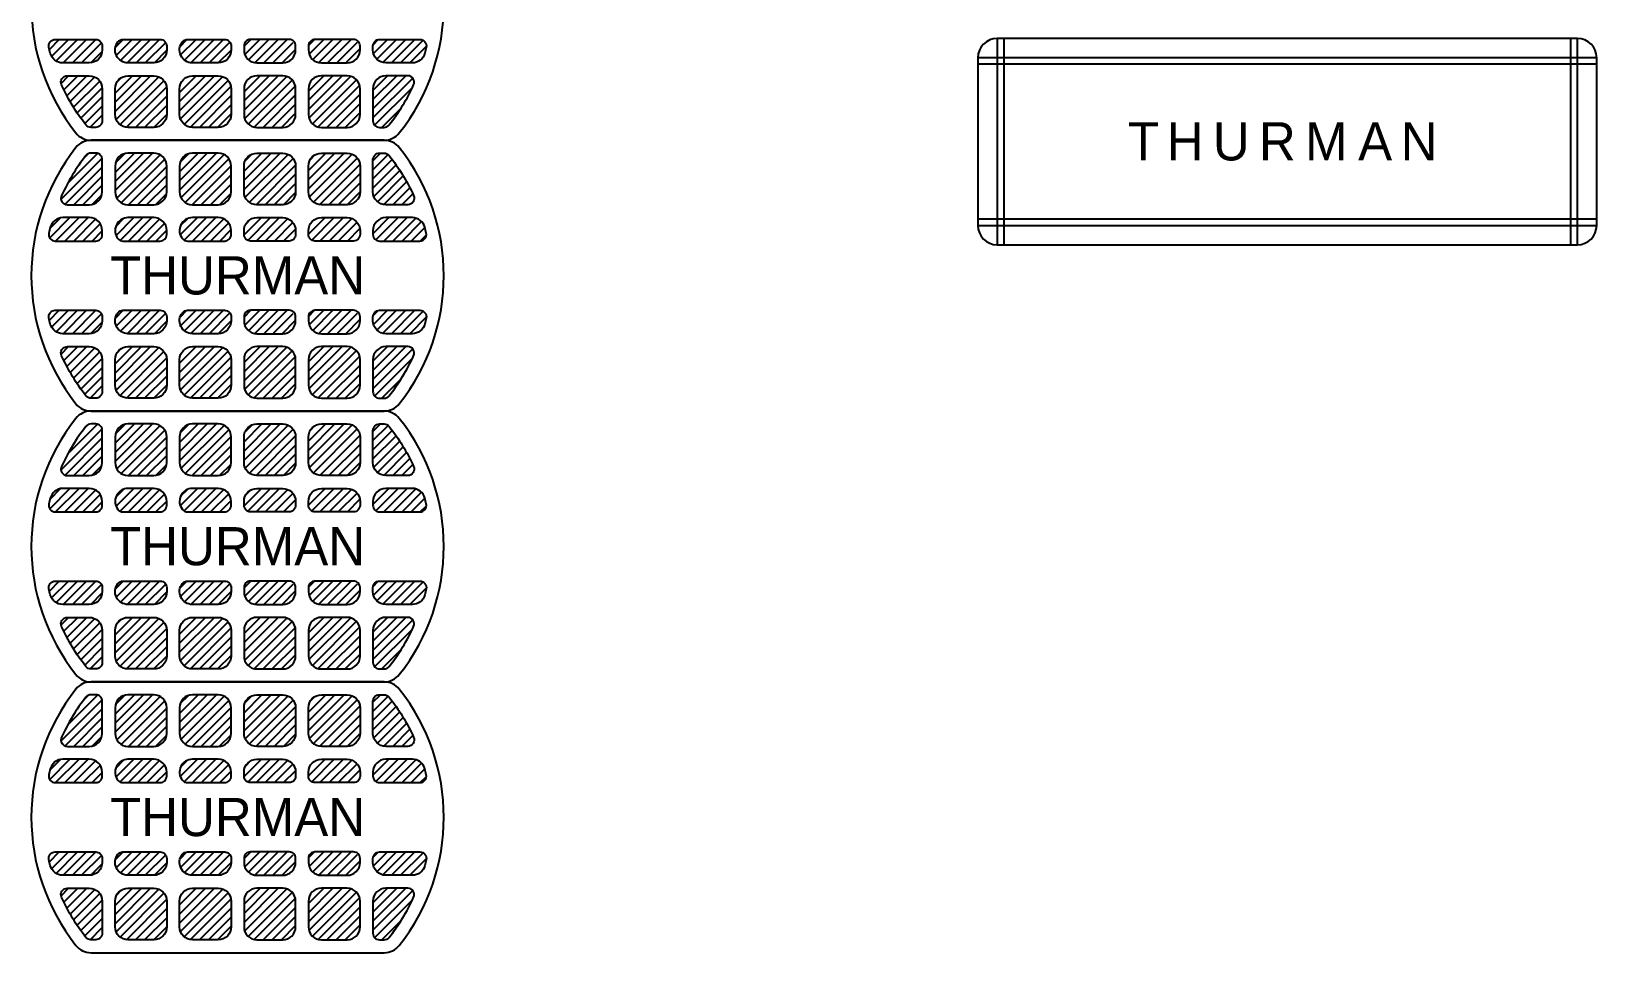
# Model space of a CAD drawing. Header units: inches. Extents: x 0.7 to 8.29, y 0.71 to 9.9.
# Drawn here: x 0.7 to 8.29, y 0.71 to 5.18 of the extents above; entities that cross this region are included whole.
import ezdxf

# ---------------------------------------------------------------- set-up
doc = ezdxf.new("R2010")
doc.units = ezdxf.units.IN
doc.header["$MEASUREMENT"] = 0
doc.styles.get("Standard").update_dxf_attribs({"font": 'arial.ttf'})
pattern_1 = [(45, (56.86347, -24.090144), (-0.022097087, 0.022097087), [])]
pattern_2 = [(45, (56.86347, -22.777644), (-0.022097087, 0.022097087), [])]
pattern_3 = [(45, (56.86347, -21.465144), (-0.022097087, 0.022097087), [])]
pattern_4 = [(45, (56.86347, -20.152644), (-0.022097087, 0.022097087), [])]

msp = doc.modelspace()

# ---------------------------------------------------------------- hatches: boundary and pattern name
at = {"true_color": 0xf8991e}
h = msp.add_hatch(dxfattribs=at)
h.set_pattern_fill('ANSI31', color=30, scale=0.25)
h.set_pattern_definition(pattern_4)
h.paths.add_polyline_path([(1.0424, 4.741, -0.414214), (1.0112, 4.7097), (0.9881, 4.7097, -0.229184), (0.9636, 4.7216, -0.060826), (0.8452, 4.9155, -0.545463), (0.8737, 4.9597), (0.9799, 4.9597, -0.414214), (1.0424, 4.8972)])
h.paths.add_polyline_path([(1.3549, 4.7722, -0.414214), (1.2924, 4.7097), (1.1674, 4.7097, -0.414214), (1.1049, 4.7722), (1.1049, 4.8972, -0.414214), (1.1674, 4.9597), (1.2924, 4.9597, -0.414214), (1.3549, 4.8972)])
h.paths.add_polyline_path([(1.6674, 4.7722, -0.414214), (1.6049, 4.7097), (1.4799, 4.7097, -0.414214), (1.4174, 4.7722), (1.4174, 4.8972, -0.414214), (1.4799, 4.9597), (1.6049, 4.9597, -0.414214), (1.6674, 4.8972)])
h.paths.add_polyline_path([(1.6049, 5.0222), (1.4799, 5.0222, -0.630666), (1.4313, 5.124, -0.226493), (1.4556, 5.1356), (1.6362, 5.1356, -0.414214), (1.6674, 5.1044), (1.6674, 5.0847, -0.414214)])
h.paths.add_polyline_path([(1.2924, 5.0222), (1.1674, 5.0222, -0.630666), (1.1188, 5.124, -0.226493), (1.1431, 5.1356), (1.3237, 5.1356, -0.414214), (1.3549, 5.1044), (1.3549, 5.0847, -0.414214)])
h.paths.add_polyline_path([(1.0424, 5.0847, -0.414214), (0.9799, 5.0222), (0.8515, 5.0222, -0.341999), (0.7909, 5.0691, -0.007793), (0.7841, 5.0975, -0.480684), (0.8146, 5.1356), (1.0112, 5.1356, -0.414214), (1.0424, 5.1044)])
h = msp.add_hatch(dxfattribs=at)
h.set_pattern_fill('ANSI31', color=30, scale=0.25)
h.set_pattern_definition(pattern_4)
h.paths.add_polyline_path([(2.3549, 4.741, 0.414214), (2.3862, 4.7097), (2.4092, 4.7097, 0.229184), (2.4337, 4.7216, 0.060826), (2.5521, 4.9155, 0.545463), (2.5237, 4.9597), (2.4174, 4.9597, 0.414214), (2.3549, 4.8972)])
h.paths.add_polyline_path([(2.0424, 4.7722, 0.414214), (2.1049, 4.7097), (2.2299, 4.7097, 0.414214), (2.2924, 4.7722), (2.2924, 4.8972, 0.414214), (2.2299, 4.9597), (2.1049, 4.9597, 0.414214), (2.0424, 4.8972)])
h.paths.add_polyline_path([(1.7299, 4.7722, 0.414214), (1.7924, 4.7097), (1.9174, 4.7097, 0.414214), (1.9799, 4.7722), (1.9799, 4.8972, 0.414214), (1.9174, 4.9597), (1.7924, 4.9597, 0.414214), (1.7299, 4.8972)])
h.paths.add_polyline_path([(1.7924, 5.0222), (1.9174, 5.0222, 0.630666), (1.966, 5.124, 0.226493), (1.9417, 5.1356), (1.7612, 5.1356, 0.414214), (1.7299, 5.1044), (1.7299, 5.0847, 0.414214)])
h.paths.add_polyline_path([(2.1049, 5.0222), (2.2299, 5.0222, 0.630666), (2.2785, 5.124, 0.226493), (2.2542, 5.1356), (2.0737, 5.1356, 0.414214), (2.0424, 5.1044), (2.0424, 5.0847, 0.414214)])
h.paths.add_polyline_path([(2.3549, 5.0847, 0.414214), (2.4174, 5.0222), (2.5459, 5.0222, 0.341999), (2.6064, 5.0691, 0.007793), (2.6133, 5.0975, 0.480684), (2.5828, 5.1356), (2.3862, 5.1356, 0.414214), (2.3549, 5.1044)])
h = msp.add_hatch(dxfattribs=at)
h.set_pattern_fill('ANSI31', color=30, scale=0.25)
h.set_pattern_definition(pattern_3)
h.paths.add_polyline_path([(1.0424, 4.5535, 0.529711), (0.9997, 4.5825, 0.331087), (0.9636, 4.5729, 0.060826), (0.8452, 4.3789, 0.545463), (0.8737, 4.3347), (0.9799, 4.3347, 0.414214), (1.0424, 4.3972)])
h.paths.add_polyline_path([(1.1674, 4.5847, 0.414214), (1.1049, 4.5222), (1.1049, 4.3972, 0.414214), (1.1674, 4.3347), (1.2924, 4.3347, 0.414214), (1.3549, 4.3972), (1.3549, 4.5222, 0.414214), (1.2924, 4.5847)])
h.paths.add_polyline_path([(1.6674, 4.5222, 0.414214), (1.6049, 4.5847), (1.4799, 4.5847, 0.414214), (1.4174, 4.5222), (1.4174, 4.3972, 0.414214), (1.4799, 4.3347), (1.6049, 4.3347, 0.414214), (1.6674, 4.3972)])
h.paths.add_polyline_path([(1.4799, 4.2722, 0.630666), (1.4313, 4.1704, 0.226493), (1.4556, 4.1588), (1.6362, 4.1588, 0.493444), (1.6664, 4.1982, 0.469659), (1.6049, 4.2722)])
h.paths.add_polyline_path([(1.3237, 4.1588, 0.493444), (1.3539, 4.1982, 0.469659), (1.2924, 4.2722), (1.1674, 4.2722, 0.630666), (1.1188, 4.1704, 0.226493), (1.1431, 4.1588)])
h.paths.add_polyline_path([(1.0112, 4.1588, 0.493444), (1.0414, 4.1982, 0.469659), (0.9799, 4.2722), (0.8515, 4.2722, 0.422211), (0.789, 4.208, 0.607091), (0.8146, 4.1588)])
h = msp.add_hatch(dxfattribs=at)
h.set_pattern_fill('ANSI31', color=30, scale=0.25)
h.set_pattern_definition(pattern_3)
h.paths.add_polyline_path([(2.3549, 4.5535, -0.414214), (2.3862, 4.5847), (2.4092, 4.5847, -0.229184), (2.4337, 4.5729, -0.060826), (2.5521, 4.3789, -0.545463), (2.5237, 4.3347), (2.4174, 4.3347, -0.414214), (2.3549, 4.3972)])
h.paths.add_polyline_path([(2.0424, 4.5222, -0.414214), (2.1049, 4.5847), (2.2299, 4.5847, -0.414214), (2.2924, 4.5222), (2.2924, 4.3972, -0.414214), (2.2299, 4.3347), (2.1049, 4.3347, -0.414214), (2.0424, 4.3972)])
h.paths.add_polyline_path([(1.7299, 4.5222, -0.414214), (1.7924, 4.5847), (1.9174, 4.5847, -0.414214), (1.9799, 4.5222), (1.9799, 4.3972, -0.414214), (1.9174, 4.3347), (1.7924, 4.3347, -0.414214), (1.7299, 4.3972)])
h.paths.add_polyline_path([(1.7924, 4.2722), (1.9174, 4.2722, -0.630666), (1.966, 4.1704, -0.226493), (1.9417, 4.1588), (1.7612, 4.1588, -0.414214), (1.7299, 4.1901), (1.7299, 4.2097, -0.414214)])
h.paths.add_polyline_path([(2.1049, 4.2722), (2.2299, 4.2722, -0.630666), (2.2785, 4.1704, -0.226493), (2.2542, 4.1588), (2.0737, 4.1588, -0.414214), (2.0424, 4.1901), (2.0424, 4.2097, -0.414214)])
h.paths.add_polyline_path([(2.3549, 4.2097, -0.414214), (2.4174, 4.2722), (2.5459, 4.2722, -0.341999), (2.6064, 4.2253, -0.007793), (2.6133, 4.1969, -0.480684), (2.5828, 4.1588), (2.3862, 4.1588, -0.414214), (2.3549, 4.1901)])
h = msp.add_hatch(dxfattribs=at)
h.set_pattern_fill('ANSI31', color=30, scale=0.25)
h.set_pattern_definition(pattern_3)
h.paths.add_polyline_path([(1.0424, 3.4285, -0.414214), (1.0112, 3.3972), (0.9881, 3.3972, -0.229184), (0.9636, 3.4091, -0.060826), (0.8452, 3.603, -0.545463), (0.8737, 3.6472), (0.9799, 3.6472, -0.414214), (1.0424, 3.5847)])
h.paths.add_polyline_path([(1.3549, 3.4597, -0.414214), (1.2924, 3.3972), (1.1674, 3.3972, -0.414214), (1.1049, 3.4597), (1.1049, 3.5847, -0.414214), (1.1674, 3.6472), (1.2924, 3.6472, -0.414214), (1.3549, 3.5847)])
h.paths.add_polyline_path([(1.6674, 3.4597, -0.414214), (1.6049, 3.3972), (1.4799, 3.3972, -0.414214), (1.4174, 3.4597), (1.4174, 3.5847, -0.414214), (1.4799, 3.6472), (1.6049, 3.6472, -0.414214), (1.6674, 3.5847)])
h.paths.add_polyline_path([(1.6049, 3.7097), (1.4799, 3.7097, -0.630666), (1.4313, 3.8115, -0.226493), (1.4556, 3.8231), (1.6362, 3.8231, -0.414214), (1.6674, 3.7919), (1.6674, 3.7722, -0.414214)])
h.paths.add_polyline_path([(1.2924, 3.7097), (1.1674, 3.7097, -0.630666), (1.1188, 3.8115, -0.226493), (1.1431, 3.8231), (1.3237, 3.8231, -0.414214), (1.3549, 3.7919), (1.3549, 3.7722, -0.414214)])
h.paths.add_polyline_path([(1.0424, 3.7722, -0.414214), (0.9799, 3.7097), (0.8515, 3.7097, -0.341999), (0.7909, 3.7566, -0.007793), (0.7841, 3.785, -0.480684), (0.8146, 3.8231), (1.0112, 3.8231, -0.414214), (1.0424, 3.7919)])
h = msp.add_hatch(dxfattribs=at)
h.set_pattern_fill('ANSI31', color=30, scale=0.25)
h.set_pattern_definition(pattern_3)
h.paths.add_polyline_path([(2.3549, 3.4285, 0.414214), (2.3862, 3.3972), (2.4092, 3.3972, 0.229184), (2.4337, 3.4091, 0.060826), (2.5521, 3.603, 0.545463), (2.5237, 3.6472), (2.4174, 3.6472, 0.414214), (2.3549, 3.5847)])
h.paths.add_polyline_path([(2.0424, 3.4597, 0.414214), (2.1049, 3.3972), (2.2299, 3.3972, 0.414214), (2.2924, 3.4597), (2.2924, 3.5847, 0.414214), (2.2299, 3.6472), (2.1049, 3.6472, 0.414214), (2.0424, 3.5847)])
h.paths.add_polyline_path([(1.7299, 3.4597, 0.414214), (1.7924, 3.3972), (1.9174, 3.3972, 0.414214), (1.9799, 3.4597), (1.9799, 3.5847, 0.414214), (1.9174, 3.6472), (1.7924, 3.6472, 0.414214), (1.7299, 3.5847)])
h.paths.add_polyline_path([(1.7924, 3.7097), (1.9174, 3.7097, 0.630666), (1.966, 3.8115, 0.226493), (1.9417, 3.8231), (1.7612, 3.8231, 0.414214), (1.7299, 3.7919), (1.7299, 3.7722, 0.414214)])
h.paths.add_polyline_path([(2.1049, 3.7097), (2.2299, 3.7097, 0.630666), (2.2785, 3.8115, 0.226493), (2.2542, 3.8231), (2.0737, 3.8231, 0.414214), (2.0424, 3.7919), (2.0424, 3.7722, 0.414214)])
h.paths.add_polyline_path([(2.3549, 3.7722, 0.414214), (2.4174, 3.7097), (2.5459, 3.7097, 0.341999), (2.6064, 3.7566, 0.007793), (2.6133, 3.785, 0.480684), (2.5828, 3.8231), (2.3862, 3.8231, 0.414214), (2.3549, 3.7919)])
h = msp.add_hatch(dxfattribs=at)
h.set_pattern_fill('ANSI31', color=30, scale=0.25)
h.set_pattern_definition(pattern_2)
h.paths.add_polyline_path([(1.0424, 3.241, 0.529711), (0.9997, 3.27, 0.331087), (0.9636, 3.2604, 0.060826), (0.8452, 3.0664, 0.545463), (0.8737, 3.0222), (0.9799, 3.0222, 0.414214), (1.0424, 3.0847)])
h.paths.add_polyline_path([(1.1674, 3.2722, 0.414214), (1.1049, 3.2097), (1.1049, 3.0847, 0.414214), (1.1674, 3.0222), (1.2924, 3.0222, 0.414214), (1.3549, 3.0847), (1.3549, 3.2097, 0.414214), (1.2924, 3.2722)])
h.paths.add_polyline_path([(1.6674, 3.2097, 0.414214), (1.6049, 3.2722), (1.4799, 3.2722, 0.414214), (1.4174, 3.2097), (1.4174, 3.0847, 0.414214), (1.4799, 3.0222), (1.6049, 3.0222, 0.414214), (1.6674, 3.0847)])
h.paths.add_polyline_path([(1.4799, 2.9597, 0.630666), (1.4313, 2.8579, 0.226493), (1.4556, 2.8463), (1.6362, 2.8463, 0.493444), (1.6664, 2.8857, 0.469659), (1.6049, 2.9597)])
h.paths.add_polyline_path([(1.3237, 2.8463, 0.493444), (1.3539, 2.8857, 0.469659), (1.2924, 2.9597), (1.1674, 2.9597, 0.630666), (1.1188, 2.8579, 0.226493), (1.1431, 2.8463)])
h.paths.add_polyline_path([(1.0112, 2.8463, 0.493444), (1.0414, 2.8857, 0.469659), (0.9799, 2.9597), (0.8515, 2.9597, 0.422211), (0.789, 2.8955, 0.607091), (0.8146, 2.8463)])
h = msp.add_hatch(dxfattribs=at)
h.set_pattern_fill('ANSI31', color=30, scale=0.25)
h.set_pattern_definition(pattern_2)
h.paths.add_polyline_path([(2.3549, 3.241, -0.414214), (2.3862, 3.2722), (2.4092, 3.2722, -0.229184), (2.4337, 3.2604, -0.060826), (2.5521, 3.0664, -0.545463), (2.5237, 3.0222), (2.4174, 3.0222, -0.414214), (2.3549, 3.0847)])
h.paths.add_polyline_path([(2.0424, 3.2097, -0.414214), (2.1049, 3.2722), (2.2299, 3.2722, -0.414214), (2.2924, 3.2097), (2.2924, 3.0847, -0.414214), (2.2299, 3.0222), (2.1049, 3.0222, -0.414214), (2.0424, 3.0847)])
h.paths.add_polyline_path([(1.7299, 3.2097, -0.414214), (1.7924, 3.2722), (1.9174, 3.2722, -0.414214), (1.9799, 3.2097), (1.9799, 3.0847, -0.414214), (1.9174, 3.0222), (1.7924, 3.0222, -0.414214), (1.7299, 3.0847)])
h.paths.add_polyline_path([(1.7924, 2.9597), (1.9174, 2.9597, -0.630666), (1.966, 2.8579, -0.226493), (1.9417, 2.8463), (1.7612, 2.8463, -0.414214), (1.7299, 2.8776), (1.7299, 2.8972, -0.414214)])
h.paths.add_polyline_path([(2.1049, 2.9597), (2.2299, 2.9597, -0.630666), (2.2785, 2.8579, -0.226493), (2.2542, 2.8463), (2.0737, 2.8463, -0.414214), (2.0424, 2.8776), (2.0424, 2.8972, -0.414214)])
h.paths.add_polyline_path([(2.3549, 2.8972, -0.414214), (2.4174, 2.9597), (2.5459, 2.9597, -0.341999), (2.6064, 2.9128, -0.007793), (2.6133, 2.8844, -0.480684), (2.5828, 2.8463), (2.3862, 2.8463, -0.414214), (2.3549, 2.8776)])
h = msp.add_hatch(dxfattribs=at)
h.set_pattern_fill('ANSI31', color=30, scale=0.25)
h.set_pattern_definition(pattern_2)
h.paths.add_polyline_path([(1.0424, 2.116, -0.414214), (1.0112, 2.0847), (0.9881, 2.0847, -0.229184), (0.9636, 2.0966, -0.060826), (0.8452, 2.2905, -0.545463), (0.8737, 2.3347), (0.9799, 2.3347, -0.414214), (1.0424, 2.2722)])
h.paths.add_polyline_path([(1.3549, 2.1472, -0.414214), (1.2924, 2.0847), (1.1674, 2.0847, -0.414214), (1.1049, 2.1472), (1.1049, 2.2722, -0.414214), (1.1674, 2.3347), (1.2924, 2.3347, -0.414214), (1.3549, 2.2722)])
h.paths.add_polyline_path([(1.6674, 2.1472, -0.414214), (1.6049, 2.0847), (1.4799, 2.0847, -0.414214), (1.4174, 2.1472), (1.4174, 2.2722, -0.414214), (1.4799, 2.3347), (1.6049, 2.3347, -0.414214), (1.6674, 2.2722)])
h.paths.add_polyline_path([(1.6049, 2.3972), (1.4799, 2.3972, -0.630666), (1.4313, 2.499, -0.226493), (1.4556, 2.5106), (1.6362, 2.5106, -0.414214), (1.6674, 2.4794), (1.6674, 2.4597, -0.414214)])
h.paths.add_polyline_path([(1.2924, 2.3972), (1.1674, 2.3972, -0.630666), (1.1188, 2.499, -0.226493), (1.1431, 2.5106), (1.3237, 2.5106, -0.414214), (1.3549, 2.4794), (1.3549, 2.4597, -0.414214)])
h.paths.add_polyline_path([(1.0424, 2.4597, -0.414214), (0.9799, 2.3972), (0.8515, 2.3972, -0.341999), (0.7909, 2.4441, -0.007793), (0.7841, 2.4725, -0.480684), (0.8146, 2.5106), (1.0112, 2.5106, -0.414214), (1.0424, 2.4794)])
h = msp.add_hatch(dxfattribs=at)
h.set_pattern_fill('ANSI31', color=30, scale=0.25)
h.set_pattern_definition(pattern_2)
h.paths.add_polyline_path([(2.3549, 2.116, 0.414214), (2.3862, 2.0847), (2.4092, 2.0847, 0.229184), (2.4337, 2.0966, 0.060826), (2.5521, 2.2905, 0.545463), (2.5237, 2.3347), (2.4174, 2.3347, 0.414214), (2.3549, 2.2722)])
h.paths.add_polyline_path([(2.0424, 2.1472, 0.414214), (2.1049, 2.0847), (2.2299, 2.0847, 0.414214), (2.2924, 2.1472), (2.2924, 2.2722, 0.414214), (2.2299, 2.3347), (2.1049, 2.3347, 0.414214), (2.0424, 2.2722)])
h.paths.add_polyline_path([(1.7299, 2.1472, 0.414214), (1.7924, 2.0847), (1.9174, 2.0847, 0.414214), (1.9799, 2.1472), (1.9799, 2.2722, 0.414214), (1.9174, 2.3347), (1.7924, 2.3347, 0.414214), (1.7299, 2.2722)])
h.paths.add_polyline_path([(1.7924, 2.3972), (1.9174, 2.3972, 0.630666), (1.966, 2.499, 0.226493), (1.9417, 2.5106), (1.7612, 2.5106, 0.414214), (1.7299, 2.4794), (1.7299, 2.4597, 0.414214)])
h.paths.add_polyline_path([(2.1049, 2.3972), (2.2299, 2.3972, 0.630666), (2.2785, 2.499, 0.226493), (2.2542, 2.5106), (2.0737, 2.5106, 0.414214), (2.0424, 2.4794), (2.0424, 2.4597, 0.414214)])
h.paths.add_polyline_path([(2.3549, 2.4597, 0.414214), (2.4174, 2.3972), (2.5459, 2.3972, 0.341999), (2.6064, 2.4441, 0.007793), (2.6133, 2.4725, 0.480684), (2.5828, 2.5106), (2.3862, 2.5106, 0.414214), (2.3549, 2.4794)])
h = msp.add_hatch(dxfattribs=at)
h.set_pattern_fill('ANSI31', color=30, scale=0.25)
h.set_pattern_definition(pattern_1)
h.paths.add_polyline_path([(1.0424, 1.9285, 0.529711), (0.9997, 1.9575, 0.331087), (0.9636, 1.9479, 0.060826), (0.8452, 1.7539, 0.545463), (0.8737, 1.7097), (0.9799, 1.7097, 0.414214), (1.0424, 1.7722)])
h.paths.add_polyline_path([(1.1674, 1.9597, 0.414214), (1.1049, 1.8972), (1.1049, 1.7722, 0.414214), (1.1674, 1.7097), (1.2924, 1.7097, 0.414214), (1.3549, 1.7722), (1.3549, 1.8972, 0.414214), (1.2924, 1.9597)])
h.paths.add_polyline_path([(1.6674, 1.8972, 0.414214), (1.6049, 1.9597), (1.4799, 1.9597, 0.414214), (1.4174, 1.8972), (1.4174, 1.7722, 0.414214), (1.4799, 1.7097), (1.6049, 1.7097, 0.414214), (1.6674, 1.7722)])
h.paths.add_polyline_path([(1.4799, 1.6472, 0.630666), (1.4313, 1.5454, 0.226493), (1.4556, 1.5338), (1.6362, 1.5338, 0.493444), (1.6664, 1.5732, 0.469659), (1.6049, 1.6472)])
h.paths.add_polyline_path([(1.3237, 1.5338, 0.493444), (1.3539, 1.5732, 0.469659), (1.2924, 1.6472), (1.1674, 1.6472, 0.630666), (1.1188, 1.5454, 0.226493), (1.1431, 1.5338)])
h.paths.add_polyline_path([(1.0112, 1.5338, 0.493444), (1.0414, 1.5732, 0.469659), (0.9799, 1.6472), (0.8515, 1.6472, 0.422211), (0.789, 1.583, 0.607091), (0.8146, 1.5338)])
h = msp.add_hatch(dxfattribs=at)
h.set_pattern_fill('ANSI31', color=30, scale=0.25)
h.set_pattern_definition(pattern_1)
h.paths.add_polyline_path([(2.3549, 1.9285, -0.414214), (2.3862, 1.9597), (2.4092, 1.9597, -0.229184), (2.4337, 1.9479, -0.060826), (2.5521, 1.7539, -0.545463), (2.5237, 1.7097), (2.4174, 1.7097, -0.414214), (2.3549, 1.7722)])
h.paths.add_polyline_path([(2.0424, 1.8972, -0.414214), (2.1049, 1.9597), (2.2299, 1.9597, -0.414214), (2.2924, 1.8972), (2.2924, 1.7722, -0.414214), (2.2299, 1.7097), (2.1049, 1.7097, -0.414214), (2.0424, 1.7722)])
h.paths.add_polyline_path([(1.7299, 1.8972, -0.414214), (1.7924, 1.9597), (1.9174, 1.9597, -0.414214), (1.9799, 1.8972), (1.9799, 1.7722, -0.414214), (1.9174, 1.7097), (1.7924, 1.7097, -0.414214), (1.7299, 1.7722)])
h.paths.add_polyline_path([(1.7924, 1.6472), (1.9174, 1.6472, -0.630666), (1.966, 1.5454, -0.226493), (1.9417, 1.5338), (1.7612, 1.5338, -0.414214), (1.7299, 1.5651), (1.7299, 1.5847, -0.414214)])
h.paths.add_polyline_path([(2.1049, 1.6472), (2.2299, 1.6472, -0.630666), (2.2785, 1.5454, -0.226493), (2.2542, 1.5338), (2.0737, 1.5338, -0.414214), (2.0424, 1.5651), (2.0424, 1.5847, -0.414214)])
h.paths.add_polyline_path([(2.3549, 1.5847, -0.414214), (2.4174, 1.6472), (2.5459, 1.6472, -0.341999), (2.6064, 1.6003, -0.007793), (2.6133, 1.5719, -0.480684), (2.5828, 1.5338), (2.3862, 1.5338, -0.414214), (2.3549, 1.5651)])
h = msp.add_hatch(dxfattribs=at)
h.set_pattern_fill('ANSI31', color=30, scale=0.25)
h.set_pattern_definition(pattern_1)
h.paths.add_polyline_path([(1.0424, 0.8035, -0.414214), (1.0112, 0.7722), (0.9881, 0.7722, -0.229184), (0.9636, 0.7841, -0.060826), (0.8452, 0.978, -0.545463), (0.8737, 1.0222), (0.9799, 1.0222, -0.414214), (1.0424, 0.9597)])
h.paths.add_polyline_path([(1.3549, 0.8347, -0.414214), (1.2924, 0.7722), (1.1674, 0.7722, -0.414214), (1.1049, 0.8347), (1.1049, 0.9597, -0.414214), (1.1674, 1.0222), (1.2924, 1.0222, -0.414214), (1.3549, 0.9597)])
h.paths.add_polyline_path([(1.6674, 0.8347, -0.414214), (1.6049, 0.7722), (1.4799, 0.7722, -0.414214), (1.4174, 0.8347), (1.4174, 0.9597, -0.414214), (1.4799, 1.0222), (1.6049, 1.0222, -0.414214), (1.6674, 0.9597)])
h.paths.add_polyline_path([(1.6049, 1.0847), (1.4799, 1.0847, -0.630666), (1.4313, 1.1865, -0.226493), (1.4556, 1.1981), (1.6362, 1.1981, -0.414214), (1.6674, 1.1669), (1.6674, 1.1472, -0.414214)])
h.paths.add_polyline_path([(1.2924, 1.0847), (1.1674, 1.0847, -0.630666), (1.1188, 1.1865, -0.226493), (1.1431, 1.1981), (1.3237, 1.1981, -0.414214), (1.3549, 1.1669), (1.3549, 1.1472, -0.414214)])
h.paths.add_polyline_path([(1.0424, 1.1472, -0.414214), (0.9799, 1.0847), (0.8515, 1.0847, -0.341999), (0.7909, 1.1316, -0.007793), (0.7841, 1.16, -0.480684), (0.8146, 1.1981), (1.0112, 1.1981, -0.414214), (1.0424, 1.1669)])
h = msp.add_hatch(dxfattribs=at)
h.set_pattern_fill('ANSI31', color=30, scale=0.25)
h.set_pattern_definition(pattern_1)
h.paths.add_polyline_path([(2.3549, 0.8035, 0.414214), (2.3862, 0.7722), (2.4092, 0.7722, 0.229184), (2.4337, 0.7841, 0.060826), (2.5521, 0.978, 0.545463), (2.5237, 1.0222), (2.4174, 1.0222, 0.414214), (2.3549, 0.9597)])
h.paths.add_polyline_path([(2.0424, 0.8347, 0.414214), (2.1049, 0.7722), (2.2299, 0.7722, 0.414214), (2.2924, 0.8347), (2.2924, 0.9597, 0.414214), (2.2299, 1.0222), (2.1049, 1.0222, 0.414214), (2.0424, 0.9597)])
h.paths.add_polyline_path([(1.7299, 0.8347, 0.414214), (1.7924, 0.7722), (1.9174, 0.7722, 0.414214), (1.9799, 0.8347), (1.9799, 0.9597, 0.414214), (1.9174, 1.0222), (1.7924, 1.0222, 0.414214), (1.7299, 0.9597)])
h.paths.add_polyline_path([(1.7924, 1.0847), (1.9174, 1.0847, 0.630666), (1.966, 1.1865, 0.226493), (1.9417, 1.1981), (1.7612, 1.1981, 0.414214), (1.7299, 1.1669), (1.7299, 1.1472, 0.414214)])
h.paths.add_polyline_path([(2.1049, 1.0847), (2.2299, 1.0847, 0.630666), (2.2785, 1.1865, 0.226493), (2.2542, 1.1981), (2.0737, 1.1981, 0.414214), (2.0424, 1.1669), (2.0424, 1.1472, 0.414214)])
h.paths.add_polyline_path([(2.3549, 1.1472, 0.414214), (2.4174, 1.0847), (2.5459, 1.0847, 0.341999), (2.6064, 1.1316, 0.007793), (2.6133, 1.16, 0.480684), (2.5828, 1.1981), (2.3862, 1.1981, 0.414214), (2.3549, 1.1669)])

# ---------------------------------------------------------------- linework, layer by layer
at = {"color": 30, "true_color": 0xf8991e}
for p, q in [((8.1939, 5.1408), (5.3814, 5.1408)), ((5.3814, 5.1408), (5.3814, 4.1408)), ((5.4127, 5.1408), (5.4127, 4.1408)), ((8.1627, 4.1408), (8.1627, 5.1408)), ((8.1939, 4.1408), (8.1939, 5.1408)), ((5.2877, 5.0471), (5.2877, 4.2346)), ((8.2877, 5.0471), (5.2877, 5.0471)), ((8.2877, 5.0158), (5.2877, 5.0158)), ((8.2877, 4.2346), (8.2877, 5.0471)), ((2.4092, 4.6472), (0.9881, 4.6472)), ((5.2877, 4.2658), (8.2877, 4.2658)), ((5.2877, 4.2346), (8.2877, 4.2346)), ((5.3814, 4.1408), (8.1939, 4.1408)), ((2.4092, 3.3347), (0.9881, 3.3347)), ((2.4092, 2.0222), (0.9881, 2.0222))]:
    msp.add_line(p, q, dxfattribs=at)
at = {"color": 240, "true_color": 0xed1f24}
for points in [[(0.9881, 4.6472), (2.4092, 4.6472, 0.229184), (2.4827, 4.6828, 0.347909), (2.4827, 5.9241, 0.229184), (2.4092, 5.9597), (0.9881, 5.9597, 0.229184), (0.9146, 5.9241, 0.347909), (0.9146, 4.6828, 0.229184)], [(0.9881, 3.3347), (2.4092, 3.3347, 0.229184), (2.4827, 3.3703, 0.347909), (2.4827, 4.6116, 0.229184), (2.4092, 4.6472), (0.9881, 4.6472, 0.229184), (0.9146, 4.6116, 0.347909), (0.9146, 3.3703, 0.229184)], [(0.9881, 2.0222), (2.4092, 2.0222, 0.229184), (2.4827, 2.0578, 0.347909), (2.4827, 3.2991, 0.229184), (2.4092, 3.3347), (0.9881, 3.3347, 0.229184), (0.9146, 3.2991, 0.347909), (0.9146, 2.0578, 0.229184)], [(0.9881, 0.7097), (2.4092, 0.7097, 0.229184), (2.4827, 0.7453, 0.347909), (2.4827, 1.9866, 0.229184), (2.4092, 2.0222), (0.9881, 2.0222, 0.229184), (0.9146, 1.9866, 0.347909), (0.9146, 0.7453, 0.229184)]]:
    msp.add_lwpolyline(points, format="xyb", close=True, dxfattribs=at)
at = {"color": 30, "true_color": 0xf8991e}
for points in [[(0.8515, 5.0222, -0.341999), (0.7909, 5.0691, -0.007793), (0.7841, 5.0975, -0.480684), (0.8146, 5.1356), (1.0112, 5.1356, -0.414214), (1.0424, 5.1044), (1.0424, 5.0847, -0.414214), (0.9799, 5.0222)], [(1.3549, 5.1044), (1.3549, 5.0847, -0.414214), (1.2924, 5.0222), (1.1674, 5.0222, -0.630666), (1.1188, 5.124, -0.226493), (1.1431, 5.1356), (1.3237, 5.1356, -0.414214)], [(1.6674, 5.1044), (1.6674, 5.0847, -0.414214), (1.6049, 5.0222), (1.4799, 5.0222, -0.630666), (1.4313, 5.124, -0.226493), (1.4556, 5.1356), (1.6362, 5.1356, -0.414214)], [(1.7299, 5.1044), (1.7299, 5.0847, 0.414214), (1.7924, 5.0222), (1.9174, 5.0222, 0.414214), (1.9799, 5.0847), (1.9799, 5.1044, 0.414214), (1.9487, 5.1356), (1.7612, 5.1356, 0.414214)], [(2.0424, 5.1044), (2.0424, 5.0847, 0.414214), (2.1049, 5.0222), (2.2299, 5.0222, 0.414214), (2.2924, 5.0847), (2.2924, 5.1044, 0.414214), (2.2612, 5.1356), (2.0737, 5.1356, 0.414214)], [(2.4174, 5.0222, -0.414214), (2.3549, 5.0847), (2.3549, 5.1044, -0.414214), (2.3862, 5.1356), (2.5828, 5.1356, -0.480684), (2.6133, 5.0975, -0.007793), (2.6064, 5.0691, -0.341999), (2.5459, 5.0222)], [(0.8452, 4.9155, -0.545463), (0.8737, 4.9597), (0.9799, 4.9597, -0.414214), (1.0424, 4.8972), (1.0424, 4.741, -0.414214), (1.0112, 4.7097), (0.9881, 4.7097, -0.229184), (0.9636, 4.7216, -0.060826)], [(1.1674, 4.9597), (1.2924, 4.9597, -0.414214), (1.3549, 4.8972), (1.3549, 4.7722, -0.414214), (1.2924, 4.7097), (1.1674, 4.7097, -0.414214), (1.1049, 4.7722), (1.1049, 4.8972, -0.414214)], [(1.4799, 4.9597), (1.6049, 4.9597, -0.414214), (1.6674, 4.8972), (1.6674, 4.7722, -0.414214), (1.6049, 4.7097), (1.4799, 4.7097, -0.414214), (1.4174, 4.7722), (1.4174, 4.8972, -0.414214)], [(1.9174, 4.9597), (1.7924, 4.9597, 0.414214), (1.7299, 4.8972), (1.7299, 4.7722, 0.414214), (1.7924, 4.7097), (1.9174, 4.7097, 0.414214), (1.9799, 4.7722), (1.9799, 4.8972, 0.414214)], [(2.2299, 4.9597), (2.1049, 4.9597, 0.414214), (2.0424, 4.8972), (2.0424, 4.7722, 0.414214), (2.1049, 4.7097), (2.2299, 4.7097, 0.414214), (2.2924, 4.7722), (2.2924, 4.8972, 0.414214)], [(2.5521, 4.9155, 0.545463), (2.5237, 4.9597), (2.4174, 4.9597, 0.414214), (2.3549, 4.8972), (2.3549, 4.741, 0.414214), (2.3862, 4.7097), (2.4092, 4.7097, 0.229184), (2.4337, 4.7216, 0.060826)], [(0.8452, 4.3789, 0.545463), (0.8737, 4.3347), (0.9799, 4.3347, 0.414214), (1.0424, 4.3972), (1.0424, 4.5535, 0.414214), (1.0112, 4.5847), (0.9881, 4.5847, 0.229184), (0.9636, 4.5729, 0.060826)], [(1.1674, 4.3347), (1.2924, 4.3347, 0.414214), (1.3549, 4.3972), (1.3549, 4.5222, 0.414214), (1.2924, 4.5847), (1.1674, 4.5847, 0.414214), (1.1049, 4.5222), (1.1049, 4.3972, 0.414214)], [(1.4799, 4.3347), (1.6049, 4.3347, 0.414214), (1.6674, 4.3972), (1.6674, 4.5222, 0.414214), (1.6049, 4.5847), (1.4799, 4.5847, 0.414214), (1.4174, 4.5222), (1.4174, 4.3972, 0.414214)], [(1.9174, 4.3347), (1.7924, 4.3347, -0.414214), (1.7299, 4.3972), (1.7299, 4.5222, -0.414214), (1.7924, 4.5847), (1.9174, 4.5847, -0.414214), (1.9799, 4.5222), (1.9799, 4.3972, -0.414214)], [(2.2299, 4.3347), (2.1049, 4.3347, -0.414214), (2.0424, 4.3972), (2.0424, 4.5222, -0.414214), (2.1049, 4.5847), (2.2299, 4.5847, -0.414214), (2.2924, 4.5222), (2.2924, 4.3972, -0.414214)], [(2.5521, 4.3789, -0.545463), (2.5237, 4.3347), (2.4174, 4.3347, -0.414214), (2.3549, 4.3972), (2.3549, 4.5535, -0.414214), (2.3862, 4.5847), (2.4092, 4.5847, -0.229184), (2.4337, 4.5729, -0.060826)], [(0.8515, 4.2722, 0.341999), (0.7909, 4.2253, 0.007793), (0.7841, 4.1969, 0.480684), (0.8146, 4.1588), (1.0112, 4.1588, 0.414214), (1.0424, 4.1901), (1.0424, 4.2097, 0.414214), (0.9799, 4.2722)], [(1.3549, 4.1901), (1.3549, 4.2097, 0.414214), (1.2924, 4.2722), (1.1674, 4.2722, 0.630666), (1.1188, 4.1704, 0.226493), (1.1431, 4.1588), (1.3237, 4.1588, 0.414214)], [(1.6674, 4.1901), (1.6674, 4.2097, 0.414214), (1.6049, 4.2722), (1.4799, 4.2722, 0.630666), (1.4313, 4.1704, 0.226493), (1.4556, 4.1588), (1.6362, 4.1588, 0.414214)], [(1.7299, 4.1901), (1.7299, 4.2097, -0.414214), (1.7924, 4.2722), (1.9174, 4.2722, -0.414214), (1.9799, 4.2097), (1.9799, 4.1901, -0.414214), (1.9487, 4.1588), (1.7612, 4.1588, -0.414214)], [(2.0424, 4.1901), (2.0424, 4.2097, -0.414214), (2.1049, 4.2722), (2.2299, 4.2722, -0.414214), (2.2924, 4.2097), (2.2924, 4.1901, -0.414214), (2.2612, 4.1588), (2.0737, 4.1588, -0.414214)], [(2.4174, 4.2722, 0.414214), (2.3549, 4.2097), (2.3549, 4.1901, 0.414214), (2.3862, 4.1588), (2.5828, 4.1588, 0.480684), (2.6133, 4.1969, 0.007793), (2.6064, 4.2253, 0.341999), (2.5459, 4.2722)], [(0.8515, 3.7097, -0.341999), (0.7909, 3.7566, -0.007793), (0.7841, 3.785, -0.480684), (0.8146, 3.8231), (1.0112, 3.8231, -0.414214), (1.0424, 3.7919), (1.0424, 3.7722, -0.414214), (0.9799, 3.7097)], [(1.3549, 3.7919), (1.3549, 3.7722, -0.414214), (1.2924, 3.7097), (1.1674, 3.7097, -0.630666), (1.1188, 3.8115, -0.226493), (1.1431, 3.8231), (1.3237, 3.8231, -0.414214)], [(1.6674, 3.7919), (1.6674, 3.7722, -0.414214), (1.6049, 3.7097), (1.4799, 3.7097, -0.630666), (1.4313, 3.8115, -0.226493), (1.4556, 3.8231), (1.6362, 3.8231, -0.414214)], [(1.7299, 3.7919), (1.7299, 3.7722, 0.414214), (1.7924, 3.7097), (1.9174, 3.7097, 0.414214), (1.9799, 3.7722), (1.9799, 3.7919, 0.414214), (1.9487, 3.8231), (1.7612, 3.8231, 0.414214)], [(2.0424, 3.7919), (2.0424, 3.7722, 0.414214), (2.1049, 3.7097), (2.2299, 3.7097, 0.414214), (2.2924, 3.7722), (2.2924, 3.7919, 0.414214), (2.2612, 3.8231), (2.0737, 3.8231, 0.414214)], [(2.4174, 3.7097, -0.414214), (2.3549, 3.7722), (2.3549, 3.7919, -0.414214), (2.3862, 3.8231), (2.5828, 3.8231, -0.480684), (2.6133, 3.785, -0.007793), (2.6064, 3.7566, -0.341999), (2.5459, 3.7097)], [(0.8452, 3.603, -0.545463), (0.8737, 3.6472), (0.9799, 3.6472, -0.414214), (1.0424, 3.5847), (1.0424, 3.4285, -0.414214), (1.0112, 3.3972), (0.9881, 3.3972, -0.229184), (0.9636, 3.4091, -0.060826)], [(1.1674, 3.6472), (1.2924, 3.6472, -0.414214), (1.3549, 3.5847), (1.3549, 3.4597, -0.414214), (1.2924, 3.3972), (1.1674, 3.3972, -0.414214), (1.1049, 3.4597), (1.1049, 3.5847, -0.414214)], [(1.4799, 3.6472), (1.6049, 3.6472, -0.414214), (1.6674, 3.5847), (1.6674, 3.4597, -0.414214), (1.6049, 3.3972), (1.4799, 3.3972, -0.414214), (1.4174, 3.4597), (1.4174, 3.5847, -0.414214)], [(1.9174, 3.6472), (1.7924, 3.6472, 0.414214), (1.7299, 3.5847), (1.7299, 3.4597, 0.414214), (1.7924, 3.3972), (1.9174, 3.3972, 0.414214), (1.9799, 3.4597), (1.9799, 3.5847, 0.414214)], [(2.2299, 3.6472), (2.1049, 3.6472, 0.414214), (2.0424, 3.5847), (2.0424, 3.4597, 0.414214), (2.1049, 3.3972), (2.2299, 3.3972, 0.414214), (2.2924, 3.4597), (2.2924, 3.5847, 0.414214)], [(2.5521, 3.603, 0.545463), (2.5237, 3.6472), (2.4174, 3.6472, 0.414214), (2.3549, 3.5847), (2.3549, 3.4285, 0.414214), (2.3862, 3.3972), (2.4092, 3.3972, 0.229184), (2.4337, 3.4091, 0.060826)], [(0.8452, 3.0664, 0.545463), (0.8737, 3.0222), (0.9799, 3.0222, 0.414214), (1.0424, 3.0847), (1.0424, 3.241, 0.414214), (1.0112, 3.2722), (0.9881, 3.2722, 0.229184), (0.9636, 3.2604, 0.060826)], [(1.1674, 3.0222), (1.2924, 3.0222, 0.414214), (1.3549, 3.0847), (1.3549, 3.2097, 0.414214), (1.2924, 3.2722), (1.1674, 3.2722, 0.414214), (1.1049, 3.2097), (1.1049, 3.0847, 0.414214)], [(1.4799, 3.0222), (1.6049, 3.0222, 0.414214), (1.6674, 3.0847), (1.6674, 3.2097, 0.414214), (1.6049, 3.2722), (1.4799, 3.2722, 0.414214), (1.4174, 3.2097), (1.4174, 3.0847, 0.414214)], [(1.9174, 3.0222), (1.7924, 3.0222, -0.414214), (1.7299, 3.0847), (1.7299, 3.2097, -0.414214), (1.7924, 3.2722), (1.9174, 3.2722, -0.414214), (1.9799, 3.2097), (1.9799, 3.0847, -0.414214)], [(2.2299, 3.0222), (2.1049, 3.0222, -0.414214), (2.0424, 3.0847), (2.0424, 3.2097, -0.414214), (2.1049, 3.2722), (2.2299, 3.2722, -0.414214), (2.2924, 3.2097), (2.2924, 3.0847, -0.414214)], [(2.5521, 3.0664, -0.545463), (2.5237, 3.0222), (2.4174, 3.0222, -0.414214), (2.3549, 3.0847), (2.3549, 3.241, -0.414214), (2.3862, 3.2722), (2.4092, 3.2722, -0.229184), (2.4337, 3.2604, -0.060826)], [(0.8515, 2.9597, 0.341999), (0.7909, 2.9128, 0.007793), (0.7841, 2.8844, 0.480684), (0.8146, 2.8463), (1.0112, 2.8463, 0.414214), (1.0424, 2.8776), (1.0424, 2.8972, 0.414214), (0.9799, 2.9597)], [(1.3549, 2.8776), (1.3549, 2.8972, 0.414214), (1.2924, 2.9597), (1.1674, 2.9597, 0.630666), (1.1188, 2.8579, 0.226493), (1.1431, 2.8463), (1.3237, 2.8463, 0.414214)], [(1.6674, 2.8776), (1.6674, 2.8972, 0.414214), (1.6049, 2.9597), (1.4799, 2.9597, 0.630666), (1.4313, 2.8579, 0.226493), (1.4556, 2.8463), (1.6362, 2.8463, 0.414214)], [(1.7299, 2.8776), (1.7299, 2.8972, -0.414214), (1.7924, 2.9597), (1.9174, 2.9597, -0.414214), (1.9799, 2.8972), (1.9799, 2.8776, -0.414214), (1.9487, 2.8463), (1.7612, 2.8463, -0.414214)], [(2.0424, 2.8776), (2.0424, 2.8972, -0.414214), (2.1049, 2.9597), (2.2299, 2.9597, -0.414214), (2.2924, 2.8972), (2.2924, 2.8776, -0.414214), (2.2612, 2.8463), (2.0737, 2.8463, -0.414214)], [(2.4174, 2.9597, 0.414214), (2.3549, 2.8972), (2.3549, 2.8776, 0.414214), (2.3862, 2.8463), (2.5828, 2.8463, 0.480684), (2.6133, 2.8844, 0.007793), (2.6064, 2.9128, 0.341999), (2.5459, 2.9597)], [(0.8515, 2.3972, -0.341999), (0.7909, 2.4441, -0.007793), (0.7841, 2.4725, -0.480684), (0.8146, 2.5106), (1.0112, 2.5106, -0.414214), (1.0424, 2.4794), (1.0424, 2.4597, -0.414214), (0.9799, 2.3972)], [(1.3549, 2.4794), (1.3549, 2.4597, -0.414214), (1.2924, 2.3972), (1.1674, 2.3972, -0.630666), (1.1188, 2.499, -0.226493), (1.1431, 2.5106), (1.3237, 2.5106, -0.414214)], [(1.6674, 2.4794), (1.6674, 2.4597, -0.414214), (1.6049, 2.3972), (1.4799, 2.3972, -0.630666), (1.4313, 2.499, -0.226493), (1.4556, 2.5106), (1.6362, 2.5106, -0.414214)], [(1.7299, 2.4794), (1.7299, 2.4597, 0.414214), (1.7924, 2.3972), (1.9174, 2.3972, 0.414214), (1.9799, 2.4597), (1.9799, 2.4794, 0.414214), (1.9487, 2.5106), (1.7612, 2.5106, 0.414214)], [(2.0424, 2.4794), (2.0424, 2.4597, 0.414214), (2.1049, 2.3972), (2.2299, 2.3972, 0.414214), (2.2924, 2.4597), (2.2924, 2.4794, 0.414214), (2.2612, 2.5106), (2.0737, 2.5106, 0.414214)], [(2.4174, 2.3972, -0.414214), (2.3549, 2.4597), (2.3549, 2.4794, -0.414214), (2.3862, 2.5106), (2.5828, 2.5106, -0.480684), (2.6133, 2.4725, -0.007793), (2.6064, 2.4441, -0.341999), (2.5459, 2.3972)], [(0.8452, 2.2905, -0.545463), (0.8737, 2.3347), (0.9799, 2.3347, -0.414214), (1.0424, 2.2722), (1.0424, 2.116, -0.414214), (1.0112, 2.0847), (0.9881, 2.0847, -0.229184), (0.9636, 2.0966, -0.060826)], [(1.1674, 2.3347), (1.2924, 2.3347, -0.414214), (1.3549, 2.2722), (1.3549, 2.1472, -0.414214), (1.2924, 2.0847), (1.1674, 2.0847, -0.414214), (1.1049, 2.1472), (1.1049, 2.2722, -0.414214)], [(1.4799, 2.3347), (1.6049, 2.3347, -0.414214), (1.6674, 2.2722), (1.6674, 2.1472, -0.414214), (1.6049, 2.0847), (1.4799, 2.0847, -0.414214), (1.4174, 2.1472), (1.4174, 2.2722, -0.414214)], [(1.9174, 2.3347), (1.7924, 2.3347, 0.414214), (1.7299, 2.2722), (1.7299, 2.1472, 0.414214), (1.7924, 2.0847), (1.9174, 2.0847, 0.414214), (1.9799, 2.1472), (1.9799, 2.2722, 0.414214)], [(2.2299, 2.3347), (2.1049, 2.3347, 0.414214), (2.0424, 2.2722), (2.0424, 2.1472, 0.414214), (2.1049, 2.0847), (2.2299, 2.0847, 0.414214), (2.2924, 2.1472), (2.2924, 2.2722, 0.414214)], [(2.5521, 2.2905, 0.545463), (2.5237, 2.3347), (2.4174, 2.3347, 0.414214), (2.3549, 2.2722), (2.3549, 2.116, 0.414214), (2.3862, 2.0847), (2.4092, 2.0847, 0.229184), (2.4337, 2.0966, 0.060826)], [(0.8452, 1.7539, 0.545463), (0.8737, 1.7097), (0.9799, 1.7097, 0.414214), (1.0424, 1.7722), (1.0424, 1.9285, 0.414214), (1.0112, 1.9597), (0.9881, 1.9597, 0.229184), (0.9636, 1.9479, 0.060826)], [(1.1674, 1.7097), (1.2924, 1.7097, 0.414214), (1.3549, 1.7722), (1.3549, 1.8972, 0.414214), (1.2924, 1.9597), (1.1674, 1.9597, 0.414214), (1.1049, 1.8972), (1.1049, 1.7722, 0.414214)], [(1.4799, 1.7097), (1.6049, 1.7097, 0.414214), (1.6674, 1.7722), (1.6674, 1.8972, 0.414214), (1.6049, 1.9597), (1.4799, 1.9597, 0.414214), (1.4174, 1.8972), (1.4174, 1.7722, 0.414214)], [(1.9174, 1.7097), (1.7924, 1.7097, -0.414214), (1.7299, 1.7722), (1.7299, 1.8972, -0.414214), (1.7924, 1.9597), (1.9174, 1.9597, -0.414214), (1.9799, 1.8972), (1.9799, 1.7722, -0.414214)], [(2.2299, 1.7097), (2.1049, 1.7097, -0.414214), (2.0424, 1.7722), (2.0424, 1.8972, -0.414214), (2.1049, 1.9597), (2.2299, 1.9597, -0.414214), (2.2924, 1.8972), (2.2924, 1.7722, -0.414214)], [(2.5521, 1.7539, -0.545463), (2.5237, 1.7097), (2.4174, 1.7097, -0.414214), (2.3549, 1.7722), (2.3549, 1.9285, -0.414214), (2.3862, 1.9597), (2.4092, 1.9597, -0.229184), (2.4337, 1.9479, -0.060826)], [(0.8515, 1.6472, 0.341999), (0.7909, 1.6003, 0.007793), (0.7841, 1.5719, 0.480684), (0.8146, 1.5338), (1.0112, 1.5338, 0.414214), (1.0424, 1.5651), (1.0424, 1.5847, 0.414214), (0.9799, 1.6472)], [(1.3549, 1.5651), (1.3549, 1.5847, 0.414214), (1.2924, 1.6472), (1.1674, 1.6472, 0.630666), (1.1188, 1.5454, 0.226493), (1.1431, 1.5338), (1.3237, 1.5338, 0.414214)], [(1.6674, 1.5651), (1.6674, 1.5847, 0.414214), (1.6049, 1.6472), (1.4799, 1.6472, 0.630666), (1.4313, 1.5454, 0.226493), (1.4556, 1.5338), (1.6362, 1.5338, 0.414214)], [(1.7299, 1.5651), (1.7299, 1.5847, -0.414214), (1.7924, 1.6472), (1.9174, 1.6472, -0.414214), (1.9799, 1.5847), (1.9799, 1.5651, -0.414214), (1.9487, 1.5338), (1.7612, 1.5338, -0.414214)], [(2.0424, 1.5651), (2.0424, 1.5847, -0.414214), (2.1049, 1.6472), (2.2299, 1.6472, -0.414214), (2.2924, 1.5847), (2.2924, 1.5651, -0.414214), (2.2612, 1.5338), (2.0737, 1.5338, -0.414214)], [(2.4174, 1.6472, 0.414214), (2.3549, 1.5847), (2.3549, 1.5651, 0.414214), (2.3862, 1.5338), (2.5828, 1.5338, 0.480684), (2.6133, 1.5719, 0.007793), (2.6064, 1.6003, 0.341999), (2.5459, 1.6472)], [(0.8515, 1.0847, -0.341999), (0.7909, 1.1316, -0.007793), (0.7841, 1.16, -0.480684), (0.8146, 1.1981), (1.0112, 1.1981, -0.414214), (1.0424, 1.1669), (1.0424, 1.1472, -0.414214), (0.9799, 1.0847)], [(1.3549, 1.1669), (1.3549, 1.1472, -0.414214), (1.2924, 1.0847), (1.1674, 1.0847, -0.630666), (1.1188, 1.1865, -0.226493), (1.1431, 1.1981), (1.3237, 1.1981, -0.414214)], [(1.6674, 1.1669), (1.6674, 1.1472, -0.414214), (1.6049, 1.0847), (1.4799, 1.0847, -0.630666), (1.4313, 1.1865, -0.226493), (1.4556, 1.1981), (1.6362, 1.1981, -0.414214)], [(1.7299, 1.1669), (1.7299, 1.1472, 0.414214), (1.7924, 1.0847), (1.9174, 1.0847, 0.414214), (1.9799, 1.1472), (1.9799, 1.1669, 0.414214), (1.9487, 1.1981), (1.7612, 1.1981, 0.414214)], [(2.0424, 1.1669), (2.0424, 1.1472, 0.414214), (2.1049, 1.0847), (2.2299, 1.0847, 0.414214), (2.2924, 1.1472), (2.2924, 1.1669, 0.414214), (2.2612, 1.1981), (2.0737, 1.1981, 0.414214)], [(2.4174, 1.0847, -0.414214), (2.3549, 1.1472), (2.3549, 1.1669, -0.414214), (2.3862, 1.1981), (2.5828, 1.1981, -0.480684), (2.6133, 1.16, -0.007793), (2.6064, 1.1316, -0.341999), (2.5459, 1.0847)], [(0.8452, 0.978, -0.545463), (0.8737, 1.0222), (0.9799, 1.0222, -0.414214), (1.0424, 0.9597), (1.0424, 0.8035, -0.414214), (1.0112, 0.7722), (0.9881, 0.7722, -0.229184), (0.9636, 0.7841, -0.060826)], [(1.1674, 1.0222), (1.2924, 1.0222, -0.414214), (1.3549, 0.9597), (1.3549, 0.8347, -0.414214), (1.2924, 0.7722), (1.1674, 0.7722, -0.414214), (1.1049, 0.8347), (1.1049, 0.9597, -0.414214)], [(1.4799, 1.0222), (1.6049, 1.0222, -0.414214), (1.6674, 0.9597), (1.6674, 0.8347, -0.414214), (1.6049, 0.7722), (1.4799, 0.7722, -0.414214), (1.4174, 0.8347), (1.4174, 0.9597, -0.414214)], [(1.9174, 1.0222), (1.7924, 1.0222, 0.414214), (1.7299, 0.9597), (1.7299, 0.8347, 0.414214), (1.7924, 0.7722), (1.9174, 0.7722, 0.414214), (1.9799, 0.8347), (1.9799, 0.9597, 0.414214)], [(2.2299, 1.0222), (2.1049, 1.0222, 0.414214), (2.0424, 0.9597), (2.0424, 0.8347, 0.414214), (2.1049, 0.7722), (2.2299, 0.7722, 0.414214), (2.2924, 0.8347), (2.2924, 0.9597, 0.414214)], [(2.5521, 0.978, 0.545463), (2.5237, 1.0222), (2.4174, 1.0222, 0.414214), (2.3549, 0.9597), (2.3549, 0.8035, 0.414214), (2.3862, 0.7722), (2.4092, 0.7722, 0.229184), (2.4337, 0.7841, 0.060826)]]:
    msp.add_lwpolyline(points, format="xyb", close=True, dxfattribs=at)
for centre, start, end in [((5.3814, 5.0471), 90, 180), ((8.1939, 5.0471), 0, 90), ((5.3814, 4.2346), 180, 270), ((8.1939, 4.2346), 270, 0)]:
    msp.add_arc(centre, 0.0938, start, end, dxfattribs=at)

# ---------------------------------------------------------------- texts
at = {"color": 30, "true_color": 0xf8991e, "char_height": 0.185, "attachment_point": 5}
for s, insert in [('{\\fColonna MT|b0|i0|c0|p82;\\T1.25;THURMAN}', (6.7877, 4.6408)), ('{\\fColonna MT|b0|i0|c0|p82;THURMAN}', (1.6987, 3.991)), ('{\\fColonna MT|b0|i0|c0|p82;THURMAN}', (1.6987, 2.6785)), ('{\\fColonna MT|b0|i0|c0|p82;THURMAN}', (1.6987, 1.366))]:
    msp.add_mtext_dynamic_manual_height_columns(s, width=2.191721, gutter_width=1, heights=[0], dxfattribs=dict(at, insert=insert))

doc.saveas('drawing.dxf')
